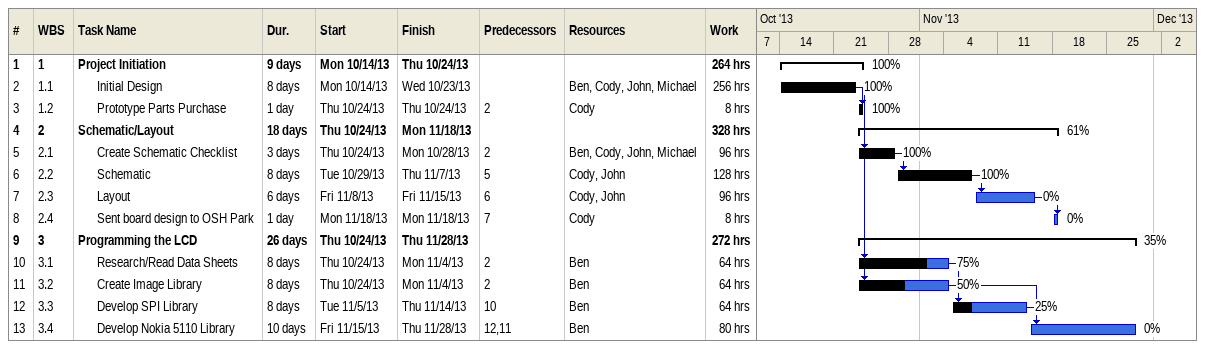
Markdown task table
| ID | WBS | Task | Duration | Start | Finish | Predecessors | Resources | % complete | Work (h) |
|---|---|---|---|---|---|---|---|---|---|
| 1 | 1 | **Project Initiation** | 9d | 2013-10-14 | 2013-10-24 |  |  | 100 | 264 |
| 2 | 1.1 | Initial Design | 8d | 2013-10-14 | 2013-10-23 |  | Ben, Cody, John, Michael | 100 | 256 |
| 3 | 1.2 | Prototype Parts Purchase | 1d | 2013-10-24 | 2013-10-24 | 2 | Cody | 100 | 8 |
| 4 | 2 | **Schematic/Layout** | 18d | 2013-10-24 | 2013-11-18 |  |  | 61 | 328 |
| 5 | 2.1 | Create Schematic Checklist | 3d | 2013-10-24 | 2013-10-28 | 2 | Ben, Cody, John, Michael | 100 | 96 |
| 6 | 2.2 | Schematic | 8d | 2013-10-29 | 2013-11-07 | 5 | Cody, John | 100 | 128 |
| 7 | 2.3 | Layout | 6d | 2013-11-08 | 2013-11-15 | 6 | Cody, John | 0 | 96 |
| 8 | 2.4 | Sent board design to OSH Park | 1d | 2013-11-18 | 2013-11-18 | 7 | Cody | 0 | 8 |
| 9 | 3 | **Programming the LCD** | 26d | 2013-10-24 | 2013-11-28 |  |  | 35 | 272 |
| 10 | 3.1 | Research/Read Data Sheets | 8d | 2013-10-24 | 2013-11-04 | 2 | Ben | 75 | 64 |
| 11 | 3.2 | Create Image Library | 8d | 2013-10-24 | 2013-11-04 | 2 | Ben | 50 | 64 |
| 12 | 3.3 | Develop SPI Library | 8d | 2013-11-05 | 2013-11-14 | 10 | Ben | 25 | 64 |
| 13 | 3.4 | Develop Nokia 5110 Library | 10d | 2013-11-15 | 2013-11-28 | 12, 11 | Ben | 0 | 80 |
